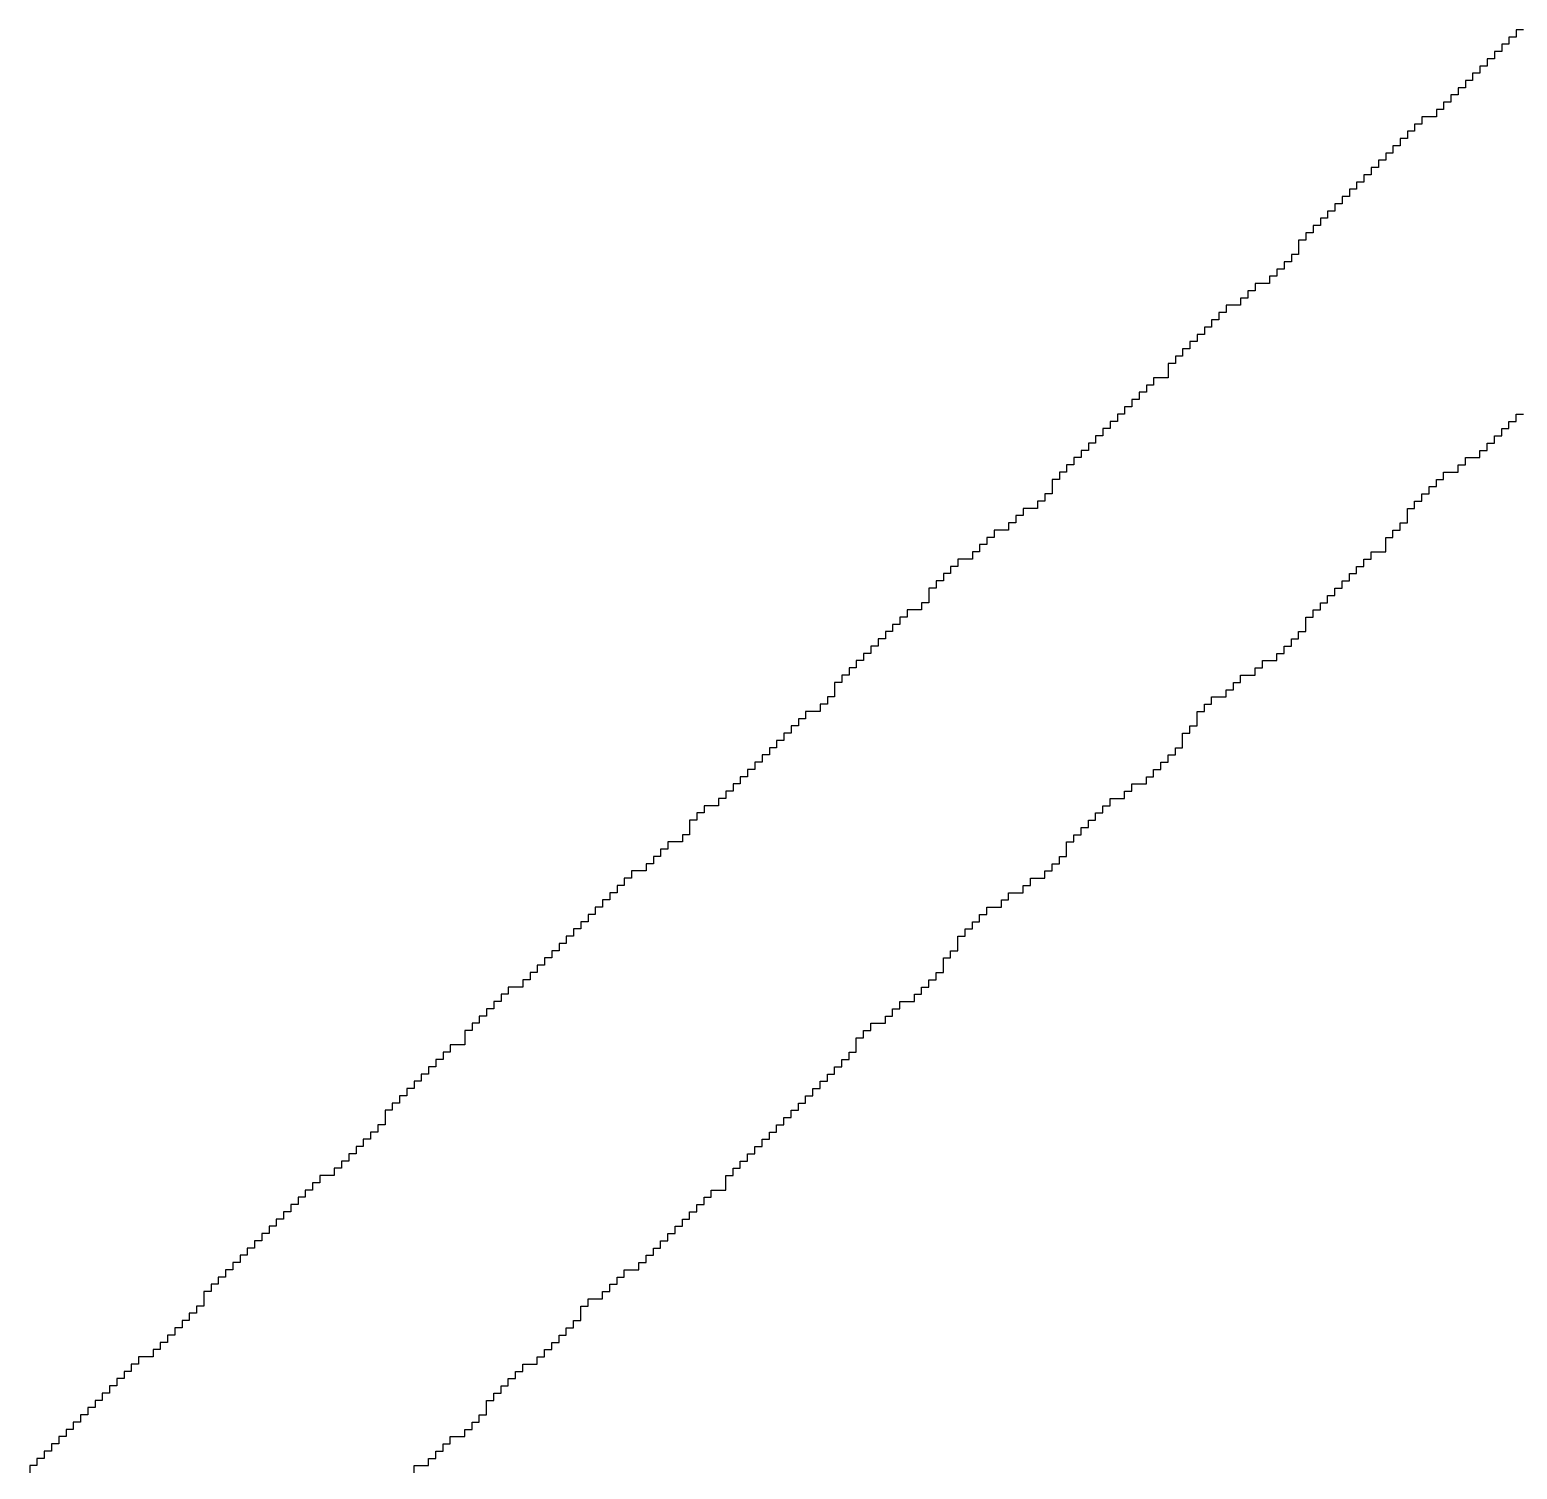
# Model space of a CAD drawing. Header units: millimetres. Extents: x 9.6 to 105, y 7.6 to 66.9.
# Drawn here: x 87.1982 to 87.4786, y 21.6391 to 21.9105 of the extents above; entities that cross this region are included whole.
import ezdxf

# ---------------------------------------------------------------- set-up
doc = ezdxf.new("R2010")
doc.units = ezdxf.units.MM
doc.layers.add('BottomOverlay', color=54, linetype='Continuous')

msp = doc.modelspace()

# ---------------------------------------------------------------- linework, layer by layer
at = {"layer": 'BottomOverlay'}
for p, q in [((87.47839, 21.90913), (87.47703, 21.90913)), ((87.47703, 21.90913), (87.47703, 21.90776)), ((87.47976, 21.9105), (87.47839, 21.9105)), ((87.47839, 21.9105), (87.47839, 21.90913)), ((87.47566, 21.9064), (87.47429, 21.9064)), ((87.47429, 21.9064), (87.47429, 21.90503)), ((87.47703, 21.90776), (87.47566, 21.90776)), ((87.47566, 21.90776), (87.47566, 21.9064)), ((87.47292, 21.90366), (87.47156, 21.90366)), ((87.47156, 21.90366), (87.47156, 21.9023)), ((87.47429, 21.90503), (87.47292, 21.90503)), ((87.47292, 21.90503), (87.47292, 21.90366)), ((87.47019, 21.90093), (87.46882, 21.90093)), ((87.46882, 21.90093), (87.46882, 21.89956)), ((87.47156, 21.9023), (87.47019, 21.9023)), ((87.47019, 21.9023), (87.47019, 21.90093)), ((87.46746, 21.8982), (87.46609, 21.8982)), ((87.46609, 21.8982), (87.46609, 21.89683)), ((87.46882, 21.89956), (87.46746, 21.89956)), ((87.46746, 21.89956), (87.46746, 21.8982)), ((87.46472, 21.89546), (87.46336, 21.89546)), ((87.46336, 21.89546), (87.46336, 21.89409)), ((87.46609, 21.89683), (87.46472, 21.89683)), ((87.46472, 21.89683), (87.46472, 21.89546)), ((87.45925, 21.89136), (87.45789, 21.89136)), ((87.45789, 21.89136), (87.45789, 21.88999)), ((87.46062, 21.89273), (87.45925, 21.89273)), ((87.45925, 21.89273), (87.45925, 21.89136)), ((87.46336, 21.89409), (87.46062, 21.89409)), ((87.46062, 21.89409), (87.46062, 21.89273)), ((87.45652, 21.88863), (87.45515, 21.88863)), ((87.45515, 21.88863), (87.45515, 21.88726)), ((87.45789, 21.88999), (87.45652, 21.88999)), ((87.45652, 21.88999), (87.45652, 21.88863)), ((87.45379, 21.88589), (87.45242, 21.88589)), ((87.45242, 21.88589), (87.45242, 21.88453)), ((87.45515, 21.88726), (87.45379, 21.88726)), ((87.45379, 21.88726), (87.45379, 21.88589)), ((87.45105, 21.88316), (87.44969, 21.88316)), ((87.44969, 21.88316), (87.44969, 21.88179)), ((87.45242, 21.88453), (87.45105, 21.88453)), ((87.45105, 21.88453), (87.45105, 21.88316)), ((87.44832, 21.88042), (87.44695, 21.88042)), ((87.44695, 21.88042), (87.44695, 21.87906)), ((87.44969, 21.88179), (87.44832, 21.88179)), ((87.44832, 21.88179), (87.44832, 21.88042)), ((87.44558, 21.87769), (87.44422, 21.87769)), ((87.44422, 21.87769), (87.44422, 21.87632)), ((87.44695, 21.87906), (87.44558, 21.87906)), ((87.44558, 21.87906), (87.44558, 21.87769)), ((87.44285, 21.87495), (87.44148, 21.87495)), ((87.44148, 21.87495), (87.44148, 21.87359)), ((87.44422, 21.87632), (87.44285, 21.87632)), ((87.44285, 21.87632), (87.44285, 21.87495)), ((87.44012, 21.87222), (87.43875, 21.87222)), ((87.43875, 21.87222), (87.43875, 21.87086)), ((87.44148, 21.87359), (87.44012, 21.87359)), ((87.44012, 21.87359), (87.44012, 21.87222)), ((87.43875, 21.87086), (87.43738, 21.87086)), ((87.43738, 21.87086), (87.43738, 21.86949)), ((87.43738, 21.86949), (87.43738, 21.86812)), ((87.43602, 21.86675), (87.43465, 21.86675)), ((87.43465, 21.86675), (87.43465, 21.86539)), ((87.43738, 21.86812), (87.43602, 21.86812)), ((87.43602, 21.86812), (87.43602, 21.86675)), ((87.43328, 21.86402), (87.43191, 21.86402)), ((87.43191, 21.86402), (87.43191, 21.86265)), ((87.43465, 21.86539), (87.43328, 21.86539)), ((87.43328, 21.86539), (87.43328, 21.86402)), ((87.42918, 21.86128), (87.42781, 21.86128)), ((87.42781, 21.86128), (87.42781, 21.85992)), ((87.43191, 21.86265), (87.42918, 21.86265)), ((87.42918, 21.86265), (87.42918, 21.86128)), ((87.42645, 21.85855), (87.42371, 21.85855)), ((87.42371, 21.85855), (87.42371, 21.85719)), ((87.42781, 21.85992), (87.42645, 21.85992)), ((87.42645, 21.85992), (87.42645, 21.85855)), ((87.42234, 21.85582), (87.42098, 21.85582)), ((87.42098, 21.85582), (87.42098, 21.85445)), ((87.42371, 21.85719), (87.42234, 21.85719)), ((87.42234, 21.85719), (87.42234, 21.85582)), ((87.41961, 21.85308), (87.41825, 21.85308)), ((87.41825, 21.85308), (87.41825, 21.85172)), ((87.42098, 21.85445), (87.41961, 21.85445)), ((87.41961, 21.85445), (87.41961, 21.85308)), ((87.41688, 21.85035), (87.41551, 21.85035)), ((87.41551, 21.85035), (87.41551, 21.84898)), ((87.41825, 21.85172), (87.41688, 21.85172)), ((87.41688, 21.85172), (87.41688, 21.85035)), ((87.41414, 21.84761), (87.41278, 21.84761)), ((87.41278, 21.84761), (87.41278, 21.84625)), ((87.41551, 21.84898), (87.41414, 21.84898)), ((87.41414, 21.84898), (87.41414, 21.84761)), ((87.41278, 21.84488), (87.41004, 21.84488)), ((87.41004, 21.84488), (87.41004, 21.84351)), ((87.41278, 21.84625), (87.41278, 21.84488)), ((87.40867, 21.84215), (87.40731, 21.84215)), ((87.40731, 21.84215), (87.40731, 21.84078)), ((87.41004, 21.84351), (87.40867, 21.84351)), ((87.40867, 21.84351), (87.40867, 21.84215)), ((87.40457, 21.83805), (87.40321, 21.83805)), ((87.40321, 21.83805), (87.40321, 21.83668)), ((87.40594, 21.83941), (87.40457, 21.83941)), ((87.40457, 21.83941), (87.40457, 21.83805)), ((87.40731, 21.84078), (87.40594, 21.84078)), ((87.40594, 21.84078), (87.40594, 21.83941)), ((87.47839, 21.83668), (87.47839, 21.83805)), ((87.47839, 21.83805), (87.47976, 21.83805)), ((87.40184, 21.83531), (87.40047, 21.83531)), ((87.40047, 21.83531), (87.40047, 21.83395)), ((87.40321, 21.83668), (87.40184, 21.83668)), ((87.40184, 21.83668), (87.40184, 21.83531)), ((87.47566, 21.83395), (87.47566, 21.83531)), ((87.47566, 21.83531), (87.47703, 21.83531)), ((87.47703, 21.83531), (87.47703, 21.83668)), ((87.47703, 21.83668), (87.47839, 21.83668)), ((87.39911, 21.83258), (87.39774, 21.83258)), ((87.39774, 21.83258), (87.39774, 21.83121)), ((87.40047, 21.83395), (87.39911, 21.83395)), ((87.39911, 21.83395), (87.39911, 21.83258)), ((87.47292, 21.83121), (87.47292, 21.83258)), ((87.47292, 21.83258), (87.47429, 21.83258)), ((87.47429, 21.83258), (87.47429, 21.83395)), ((87.47429, 21.83395), (87.47566, 21.83395)), ((87.39637, 21.82984), (87.395, 21.82984)), ((87.395, 21.82984), (87.395, 21.82848)), ((87.39774, 21.83121), (87.39637, 21.83121)), ((87.39637, 21.83121), (87.39637, 21.82984)), ((87.46882, 21.82848), (87.46882, 21.82984)), ((87.46882, 21.82984), (87.47156, 21.82984)), ((87.47156, 21.82984), (87.47156, 21.83121)), ((87.47156, 21.83121), (87.47292, 21.83121)), ((87.39364, 21.82711), (87.39227, 21.82711)), ((87.39227, 21.82711), (87.39227, 21.82574)), ((87.395, 21.82848), (87.39364, 21.82848)), ((87.39364, 21.82848), (87.39364, 21.82711)), ((87.46472, 21.82574), (87.46472, 21.82711)), ((87.46472, 21.82711), (87.46746, 21.82711)), ((87.46746, 21.82711), (87.46746, 21.82848)), ((87.46746, 21.82848), (87.46882, 21.82848)), ((87.39227, 21.82574), (87.3909, 21.82574)), ((87.3909, 21.82574), (87.3909, 21.82438)), ((87.3909, 21.82438), (87.3909, 21.82301)), ((87.46199, 21.82301), (87.46199, 21.82438)), ((87.46199, 21.82438), (87.46336, 21.82438)), ((87.46336, 21.82438), (87.46336, 21.82574)), ((87.46336, 21.82574), (87.46472, 21.82574)), ((87.38954, 21.82164), (87.38817, 21.82164)), ((87.38817, 21.82164), (87.38817, 21.82028)), ((87.3909, 21.82301), (87.38954, 21.82301)), ((87.38954, 21.82301), (87.38954, 21.82164)), ((87.45925, 21.82028), (87.45925, 21.82164)), ((87.45925, 21.82164), (87.46062, 21.82164)), ((87.46062, 21.82164), (87.46062, 21.82301)), ((87.46062, 21.82301), (87.46199, 21.82301)), ((87.38544, 21.81891), (87.38407, 21.81891)), ((87.38407, 21.81891), (87.38407, 21.81754)), ((87.38817, 21.82028), (87.38544, 21.82028)), ((87.38544, 21.82028), (87.38544, 21.81891)), ((87.45789, 21.81891), (87.45789, 21.82028)), ((87.45789, 21.82028), (87.45925, 21.82028)), ((87.45789, 21.81754), (87.45789, 21.81891)), ((87.3827, 21.81617), (87.37997, 21.81617)), ((87.37997, 21.81617), (87.37997, 21.81481)), ((87.38407, 21.81754), (87.3827, 21.81754)), ((87.3827, 21.81754), (87.3827, 21.81617)), ((87.45515, 21.81481), (87.45515, 21.81617)), ((87.45515, 21.81617), (87.45652, 21.81617)), ((87.45652, 21.81617), (87.45652, 21.81754)), ((87.45652, 21.81754), (87.45789, 21.81754)), ((87.3786, 21.81344), (87.37723, 21.81344)), ((87.37723, 21.81344), (87.37723, 21.81207)), ((87.37997, 21.81481), (87.3786, 21.81481)), ((87.3786, 21.81481), (87.3786, 21.81344)), ((87.45379, 21.81344), (87.45379, 21.81481)), ((87.45379, 21.81481), (87.45515, 21.81481)), ((87.45379, 21.81207), (87.45379, 21.81344)), ((87.37587, 21.81071), (87.37313, 21.81071)), ((87.37313, 21.81071), (87.37313, 21.80934)), ((87.37723, 21.81207), (87.37587, 21.81207)), ((87.37587, 21.81207), (87.37587, 21.81071)), ((87.44969, 21.80934), (87.44969, 21.81071)), ((87.44969, 21.81071), (87.45105, 21.81071)), ((87.45105, 21.81071), (87.45105, 21.81207)), ((87.45105, 21.81207), (87.45379, 21.81207)), ((87.37177, 21.80797), (87.3704, 21.80797)), ((87.3704, 21.80797), (87.3704, 21.80661)), ((87.37313, 21.80934), (87.37177, 21.80934)), ((87.37177, 21.80934), (87.37177, 21.80797)), ((87.44695, 21.80661), (87.44695, 21.80797)), ((87.44695, 21.80797), (87.44832, 21.80797)), ((87.44832, 21.80797), (87.44832, 21.80934)), ((87.44832, 21.80934), (87.44969, 21.80934)), ((87.36903, 21.80524), (87.36766, 21.80524)), ((87.36766, 21.80524), (87.36766, 21.80387)), ((87.3704, 21.80661), (87.36903, 21.80661)), ((87.36903, 21.80661), (87.36903, 21.80524)), ((87.44422, 21.80387), (87.44422, 21.80524)), ((87.44422, 21.80524), (87.44558, 21.80524)), ((87.44558, 21.80524), (87.44558, 21.80661)), ((87.44558, 21.80661), (87.44695, 21.80661)), ((87.36766, 21.8025), (87.3663, 21.8025)), ((87.3663, 21.8025), (87.3663, 21.80114)), ((87.36766, 21.80387), (87.36766, 21.8025)), ((87.44148, 21.80114), (87.44148, 21.8025)), ((87.44148, 21.8025), (87.44285, 21.8025)), ((87.44285, 21.8025), (87.44285, 21.80387)), ((87.44285, 21.80387), (87.44422, 21.80387)), ((87.36356, 21.79977), (87.3622, 21.79977)), ((87.3622, 21.79977), (87.3622, 21.7984)), ((87.3663, 21.80114), (87.36356, 21.80114)), ((87.36356, 21.80114), (87.36356, 21.79977)), ((87.43875, 21.7984), (87.43875, 21.79977)), ((87.43875, 21.79977), (87.44012, 21.79977)), ((87.44012, 21.79977), (87.44012, 21.80114)), ((87.44012, 21.80114), (87.44148, 21.80114)), ((87.36083, 21.79704), (87.35946, 21.79704)), ((87.35946, 21.79704), (87.35946, 21.79567)), ((87.3622, 21.7984), (87.36083, 21.7984)), ((87.36083, 21.7984), (87.36083, 21.79704)), ((87.43738, 21.79567), (87.43738, 21.79704)), ((87.43738, 21.79704), (87.43875, 21.79704)), ((87.43875, 21.79704), (87.43875, 21.7984)), ((87.3581, 21.7943), (87.35673, 21.7943)), ((87.35673, 21.7943), (87.35673, 21.79294)), ((87.35946, 21.79567), (87.3581, 21.79567)), ((87.3581, 21.79567), (87.3581, 21.7943)), ((87.43465, 21.79294), (87.43465, 21.7943)), ((87.43465, 21.7943), (87.43602, 21.7943)), ((87.43602, 21.7943), (87.43602, 21.79567)), ((87.43602, 21.79567), (87.43738, 21.79567)), ((87.35536, 21.79157), (87.35399, 21.79157)), ((87.35399, 21.79157), (87.35399, 21.7902)), ((87.35673, 21.79294), (87.35536, 21.79294)), ((87.35536, 21.79294), (87.35536, 21.79157)), ((87.43055, 21.7902), (87.43055, 21.79157)), ((87.43055, 21.79157), (87.43328, 21.79157)), ((87.43328, 21.79157), (87.43328, 21.79294)), ((87.43328, 21.79294), (87.43465, 21.79294)), ((87.35263, 21.78883), (87.35126, 21.78883)), ((87.35126, 21.78883), (87.35126, 21.78747)), ((87.35399, 21.7902), (87.35263, 21.7902)), ((87.35263, 21.7902), (87.35263, 21.78883)), ((87.42645, 21.78747), (87.42645, 21.78883)), ((87.42645, 21.78883), (87.42918, 21.78883)), ((87.42918, 21.78883), (87.42918, 21.7902)), ((87.42918, 21.7902), (87.43055, 21.7902)), ((87.35126, 21.78747), (87.34989, 21.78747)), ((87.34989, 21.78747), (87.34989, 21.7861)), ((87.34989, 21.7861), (87.34989, 21.78473)), ((87.42371, 21.78473), (87.42371, 21.7861)), ((87.42371, 21.7861), (87.42508, 21.7861)), ((87.42508, 21.7861), (87.42508, 21.78747)), ((87.42508, 21.78747), (87.42645, 21.78747)), ((87.34716, 21.782), (87.34443, 21.782)), ((87.34443, 21.782), (87.34443, 21.78063)), ((87.34853, 21.78337), (87.34716, 21.78337)), ((87.34716, 21.78337), (87.34716, 21.782)), ((87.34989, 21.78473), (87.34853, 21.78473)), ((87.34853, 21.78473), (87.34853, 21.78337)), ((87.41825, 21.78063), (87.41825, 21.782)), ((87.41825, 21.782), (87.41961, 21.782)), ((87.41961, 21.782), (87.41961, 21.78337)), ((87.41961, 21.78337), (87.42098, 21.78337)), ((87.42098, 21.78337), (87.42098, 21.78473)), ((87.42098, 21.78473), (87.42371, 21.78473)), ((87.34306, 21.77927), (87.34169, 21.77927)), ((87.34169, 21.77927), (87.34169, 21.7779)), ((87.34443, 21.78063), (87.34306, 21.78063)), ((87.34306, 21.78063), (87.34306, 21.77927)), ((87.41688, 21.7779), (87.41688, 21.77927)), ((87.41688, 21.77927), (87.41825, 21.77927)), ((87.41825, 21.77927), (87.41825, 21.78063)), ((87.34032, 21.77653), (87.33896, 21.77653)), ((87.33896, 21.77653), (87.33896, 21.77516)), ((87.34169, 21.7779), (87.34032, 21.7779)), ((87.34032, 21.7779), (87.34032, 21.77653)), ((87.41551, 21.77653), (87.41551, 21.7779)), ((87.41551, 21.7779), (87.41688, 21.7779)), ((87.41551, 21.77516), (87.41551, 21.77653)), ((87.33759, 21.7738), (87.33622, 21.7738)), ((87.33622, 21.7738), (87.33622, 21.77243)), ((87.33896, 21.77516), (87.33759, 21.77516)), ((87.33759, 21.77516), (87.33759, 21.7738)), ((87.41278, 21.77243), (87.41278, 21.7738)), ((87.41278, 21.7738), (87.41414, 21.7738)), ((87.41414, 21.7738), (87.41414, 21.77516)), ((87.41414, 21.77516), (87.41551, 21.77516)), ((87.33486, 21.77106), (87.33349, 21.77106)), ((87.33349, 21.77106), (87.33349, 21.76969)), ((87.33622, 21.77243), (87.33486, 21.77243)), ((87.33486, 21.77243), (87.33486, 21.77106)), ((87.41004, 21.76969), (87.41004, 21.77106)), ((87.41004, 21.77106), (87.41141, 21.77106)), ((87.41141, 21.77106), (87.41141, 21.77243)), ((87.41141, 21.77243), (87.41278, 21.77243)), ((87.33212, 21.76833), (87.33075, 21.76833)), ((87.33075, 21.76833), (87.33075, 21.76696)), ((87.33349, 21.76969), (87.33212, 21.76969)), ((87.33212, 21.76969), (87.33212, 21.76833)), ((87.40594, 21.76696), (87.40594, 21.76833)), ((87.40594, 21.76833), (87.40867, 21.76833)), ((87.40867, 21.76833), (87.40867, 21.76969)), ((87.40867, 21.76969), (87.41004, 21.76969)), ((87.32939, 21.7656), (87.32802, 21.7656)), ((87.32802, 21.7656), (87.32802, 21.76423)), ((87.33075, 21.76696), (87.32939, 21.76696)), ((87.32939, 21.76696), (87.32939, 21.7656)), ((87.40184, 21.76423), (87.40184, 21.7656)), ((87.40184, 21.7656), (87.40457, 21.7656)), ((87.40457, 21.7656), (87.40457, 21.76696)), ((87.40457, 21.76696), (87.40594, 21.76696)), ((87.32529, 21.76286), (87.32392, 21.76286)), ((87.32392, 21.76286), (87.32392, 21.76149)), ((87.32802, 21.76423), (87.32529, 21.76423)), ((87.32529, 21.76423), (87.32529, 21.76286)), ((87.39911, 21.76149), (87.39911, 21.76286)), ((87.39911, 21.76286), (87.40047, 21.76286)), ((87.40047, 21.76286), (87.40047, 21.76423)), ((87.40047, 21.76423), (87.40184, 21.76423)), ((87.32392, 21.76149), (87.32255, 21.76149)), ((87.32255, 21.76149), (87.32255, 21.76013)), ((87.32255, 21.76013), (87.32255, 21.75876)), ((87.39637, 21.75876), (87.39637, 21.76013)), ((87.39637, 21.76013), (87.39774, 21.76013)), ((87.39774, 21.76013), (87.39774, 21.76149)), ((87.39774, 21.76149), (87.39911, 21.76149)), ((87.32119, 21.75739), (87.31845, 21.75739)), ((87.31845, 21.75739), (87.31845, 21.75602)), ((87.32255, 21.75876), (87.32119, 21.75876)), ((87.32119, 21.75876), (87.32119, 21.75739)), ((87.39364, 21.75602), (87.39364, 21.75739)), ((87.39364, 21.75739), (87.395, 21.75739)), ((87.395, 21.75739), (87.395, 21.75876)), ((87.395, 21.75876), (87.39637, 21.75876)), ((87.31708, 21.75466), (87.31572, 21.75466)), ((87.31572, 21.75466), (87.31572, 21.75329)), ((87.31845, 21.75602), (87.31708, 21.75602)), ((87.31708, 21.75602), (87.31708, 21.75466)), ((87.39227, 21.75329), (87.39227, 21.75466)), ((87.39227, 21.75466), (87.39364, 21.75466)), ((87.39364, 21.75466), (87.39364, 21.75602)), ((87.31435, 21.75192), (87.31162, 21.75192)), ((87.31162, 21.75192), (87.31162, 21.75056)), ((87.31572, 21.75329), (87.31435, 21.75329)), ((87.31435, 21.75329), (87.31435, 21.75192)), ((87.38954, 21.75056), (87.38954, 21.75192)), ((87.38954, 21.75192), (87.3909, 21.75192)), ((87.3909, 21.75192), (87.3909, 21.75329)), ((87.3909, 21.75329), (87.39227, 21.75329)), ((87.31025, 21.74919), (87.30888, 21.74919)), ((87.30888, 21.74919), (87.30888, 21.74782)), ((87.31162, 21.75056), (87.31025, 21.75056)), ((87.31025, 21.75056), (87.31025, 21.74919)), ((87.38544, 21.74782), (87.38544, 21.74919)), ((87.38544, 21.74919), (87.3868, 21.74919)), ((87.3868, 21.74919), (87.3868, 21.75056)), ((87.3868, 21.75056), (87.38954, 21.75056)), ((87.30752, 21.74646), (87.30615, 21.74646)), ((87.30615, 21.74646), (87.30615, 21.74509)), ((87.30888, 21.74782), (87.30752, 21.74782)), ((87.30752, 21.74782), (87.30752, 21.74646)), ((87.38133, 21.74509), (87.38133, 21.74646)), ((87.38133, 21.74646), (87.3827, 21.74646)), ((87.3827, 21.74646), (87.3827, 21.74782)), ((87.3827, 21.74782), (87.38544, 21.74782)), ((87.30478, 21.74372), (87.30341, 21.74372)), ((87.30341, 21.74372), (87.30341, 21.74235)), ((87.30615, 21.74509), (87.30478, 21.74509)), ((87.30478, 21.74509), (87.30478, 21.74372)), ((87.37723, 21.74235), (87.37723, 21.74372)), ((87.37723, 21.74372), (87.3786, 21.74372)), ((87.3786, 21.74372), (87.3786, 21.74509)), ((87.3786, 21.74509), (87.38133, 21.74509)), ((87.30205, 21.74099), (87.30068, 21.74099)), ((87.30068, 21.74099), (87.30068, 21.73962)), ((87.30341, 21.74235), (87.30205, 21.74235)), ((87.30205, 21.74235), (87.30205, 21.74099)), ((87.3745, 21.73962), (87.3745, 21.74099)), ((87.3745, 21.74099), (87.37587, 21.74099)), ((87.37587, 21.74099), (87.37587, 21.74235)), ((87.37587, 21.74235), (87.37723, 21.74235)), ((87.29931, 21.73825), (87.29795, 21.73825)), ((87.29795, 21.73825), (87.29795, 21.73689)), ((87.30068, 21.73962), (87.29931, 21.73962)), ((87.29931, 21.73962), (87.29931, 21.73825)), ((87.37313, 21.73825), (87.37313, 21.73962)), ((87.37313, 21.73962), (87.3745, 21.73962)), ((87.37313, 21.73689), (87.37313, 21.73825)), ((87.29658, 21.73552), (87.29521, 21.73552)), ((87.29521, 21.73552), (87.29521, 21.73415)), ((87.29795, 21.73689), (87.29658, 21.73689)), ((87.29658, 21.73689), (87.29658, 21.73552)), ((87.3704, 21.73415), (87.3704, 21.73552)), ((87.3704, 21.73552), (87.37177, 21.73552)), ((87.37177, 21.73552), (87.37177, 21.73689)), ((87.37177, 21.73689), (87.37313, 21.73689)), ((87.29385, 21.73279), (87.29248, 21.73279)), ((87.29248, 21.73279), (87.29248, 21.73142)), ((87.29521, 21.73415), (87.29385, 21.73415)), ((87.29385, 21.73415), (87.29385, 21.73279)), ((87.36903, 21.73142), (87.36903, 21.73279)), ((87.36903, 21.73279), (87.3704, 21.73279)), ((87.3704, 21.73279), (87.3704, 21.73415)), ((87.28838, 21.72869), (87.28701, 21.72869)), ((87.28701, 21.72869), (87.28701, 21.72732)), ((87.29111, 21.73005), (87.28838, 21.73005)), ((87.28838, 21.73005), (87.28838, 21.72869)), ((87.29248, 21.73142), (87.29111, 21.73142)), ((87.29111, 21.73142), (87.29111, 21.73005)), ((87.36493, 21.72732), (87.36493, 21.72869)), ((87.36493, 21.72869), (87.3663, 21.72869)), ((87.3663, 21.72869), (87.3663, 21.73005)), ((87.3663, 21.73005), (87.36766, 21.73005)), ((87.36766, 21.73005), (87.36766, 21.73142)), ((87.36766, 21.73142), (87.36903, 21.73142)), ((87.28564, 21.72595), (87.28428, 21.72595)), ((87.28428, 21.72595), (87.28428, 21.72458)), ((87.28701, 21.72732), (87.28564, 21.72732)), ((87.28564, 21.72732), (87.28564, 21.72595)), ((87.36083, 21.72458), (87.36083, 21.72595)), ((87.36083, 21.72595), (87.3622, 21.72595)), ((87.3622, 21.72595), (87.3622, 21.72732)), ((87.3622, 21.72732), (87.36493, 21.72732)), ((87.28291, 21.72322), (87.28154, 21.72322)), ((87.28154, 21.72322), (87.28154, 21.72185)), ((87.28428, 21.72458), (87.28291, 21.72458)), ((87.28291, 21.72458), (87.28291, 21.72322)), ((87.35673, 21.72185), (87.35673, 21.72322)), ((87.35673, 21.72322), (87.35946, 21.72322)), ((87.35946, 21.72322), (87.35946, 21.72458)), ((87.35946, 21.72458), (87.36083, 21.72458)), ((87.28154, 21.72185), (87.28018, 21.72185)), ((87.28018, 21.72185), (87.28018, 21.72048)), ((87.28018, 21.72048), (87.28018, 21.71912)), ((87.35399, 21.71912), (87.35399, 21.72048)), ((87.35399, 21.72048), (87.35536, 21.72048)), ((87.35536, 21.72048), (87.35536, 21.72185)), ((87.35536, 21.72185), (87.35673, 21.72185)), ((87.27744, 21.71775), (87.27607, 21.71775)), ((87.27607, 21.71775), (87.27607, 21.71638)), ((87.28018, 21.71912), (87.27744, 21.71912)), ((87.27744, 21.71912), (87.27744, 21.71775)), ((87.35263, 21.71638), (87.35263, 21.71775)), ((87.35263, 21.71775), (87.35399, 21.71775)), ((87.35399, 21.71775), (87.35399, 21.71912)), ((87.27471, 21.71502), (87.27334, 21.71502)), ((87.27334, 21.71502), (87.27334, 21.71365)), ((87.27607, 21.71638), (87.27471, 21.71638)), ((87.27471, 21.71638), (87.27471, 21.71502)), ((87.34989, 21.71365), (87.34989, 21.71502)), ((87.34989, 21.71502), (87.35126, 21.71502)), ((87.35126, 21.71502), (87.35126, 21.71638)), ((87.35126, 21.71638), (87.35263, 21.71638)), ((87.27197, 21.71228), (87.27061, 21.71228)), ((87.27061, 21.71228), (87.27061, 21.71091)), ((87.27334, 21.71365), (87.27197, 21.71365)), ((87.27197, 21.71365), (87.27197, 21.71228)), ((87.34716, 21.71091), (87.34716, 21.71228)), ((87.34716, 21.71228), (87.34853, 21.71228)), ((87.34853, 21.71228), (87.34853, 21.71365)), ((87.34853, 21.71365), (87.34989, 21.71365)), ((87.26924, 21.70955), (87.26787, 21.70955)), ((87.26787, 21.70955), (87.26787, 21.70818)), ((87.27061, 21.71091), (87.26924, 21.71091)), ((87.26924, 21.71091), (87.26924, 21.70955)), ((87.34443, 21.70818), (87.34443, 21.70955)), ((87.34443, 21.70955), (87.34579, 21.70955)), ((87.34579, 21.70955), (87.34579, 21.71091)), ((87.34579, 21.71091), (87.34716, 21.71091)), ((87.26651, 21.70681), (87.26514, 21.70681)), ((87.26514, 21.70681), (87.26514, 21.70545)), ((87.26787, 21.70818), (87.26651, 21.70818)), ((87.26651, 21.70818), (87.26651, 21.70681)), ((87.34169, 21.70545), (87.34169, 21.70681)), ((87.34169, 21.70681), (87.34306, 21.70681)), ((87.34306, 21.70681), (87.34306, 21.70818)), ((87.34306, 21.70818), (87.34443, 21.70818)), ((87.26514, 21.70408), (87.26377, 21.70408)), ((87.26377, 21.70408), (87.26377, 21.70271)), ((87.26514, 21.70545), (87.26514, 21.70408)), ((87.33896, 21.70271), (87.33896, 21.70408)), ((87.33896, 21.70408), (87.34032, 21.70408)), ((87.34032, 21.70408), (87.34032, 21.70545)), ((87.34032, 21.70545), (87.34169, 21.70545)), ((87.2624, 21.70135), (87.26104, 21.70135)), ((87.26104, 21.70135), (87.26104, 21.69998)), ((87.26377, 21.70271), (87.2624, 21.70271)), ((87.2624, 21.70271), (87.2624, 21.70135)), ((87.33622, 21.69998), (87.33622, 21.70135)), ((87.33622, 21.70135), (87.33759, 21.70135)), ((87.33759, 21.70135), (87.33759, 21.70271)), ((87.33759, 21.70271), (87.33896, 21.70271)), ((87.25967, 21.69861), (87.2583, 21.69861)), ((87.2583, 21.69861), (87.2583, 21.69724)), ((87.26104, 21.69998), (87.25967, 21.69998)), ((87.25967, 21.69998), (87.25967, 21.69861)), ((87.33349, 21.69724), (87.33349, 21.69861)), ((87.33349, 21.69861), (87.33486, 21.69861)), ((87.33486, 21.69861), (87.33486, 21.69998)), ((87.33486, 21.69998), (87.33622, 21.69998)), ((87.25694, 21.69588), (87.25557, 21.69588)), ((87.25557, 21.69588), (87.25557, 21.69451)), ((87.2583, 21.69724), (87.25694, 21.69724)), ((87.25694, 21.69724), (87.25694, 21.69588)), ((87.33075, 21.69451), (87.33075, 21.69588)), ((87.33075, 21.69588), (87.33212, 21.69588)), ((87.33212, 21.69588), (87.33212, 21.69724)), ((87.33212, 21.69724), (87.33349, 21.69724)), ((87.25284, 21.69314), (87.25147, 21.69314)), ((87.25147, 21.69314), (87.25147, 21.69178)), ((87.25557, 21.69451), (87.25284, 21.69451)), ((87.25284, 21.69451), (87.25284, 21.69314)), ((87.32939, 21.69314), (87.32939, 21.69451)), ((87.32939, 21.69451), (87.33075, 21.69451)), ((87.32939, 21.69178), (87.32939, 21.69314)), ((87.2501, 21.69041), (87.24873, 21.69041)), ((87.24873, 21.69041), (87.24873, 21.68904)), ((87.25147, 21.69178), (87.2501, 21.69178)), ((87.2501, 21.69178), (87.2501, 21.69041)), ((87.32529, 21.68904), (87.32529, 21.69041)), ((87.32529, 21.69041), (87.32665, 21.69041)), ((87.32665, 21.69041), (87.32665, 21.69178)), ((87.32665, 21.69178), (87.32939, 21.69178)), ((87.24737, 21.68768), (87.246, 21.68768)), ((87.246, 21.68768), (87.246, 21.68631)), ((87.24873, 21.68904), (87.24737, 21.68904)), ((87.24737, 21.68904), (87.24737, 21.68768)), ((87.32255, 21.68631), (87.32255, 21.68768)), ((87.32255, 21.68768), (87.32392, 21.68768)), ((87.32392, 21.68768), (87.32392, 21.68904)), ((87.32392, 21.68904), (87.32529, 21.68904)), ((87.24463, 21.68494), (87.24327, 21.68494)), ((87.24327, 21.68494), (87.24327, 21.68357)), ((87.246, 21.68631), (87.24463, 21.68631)), ((87.24463, 21.68631), (87.24463, 21.68494)), ((87.31982, 21.68357), (87.31982, 21.68494)), ((87.31982, 21.68494), (87.32119, 21.68494)), ((87.32119, 21.68494), (87.32119, 21.68631)), ((87.32119, 21.68631), (87.32255, 21.68631)), ((87.2419, 21.68221), (87.24053, 21.68221)), ((87.24053, 21.68221), (87.24053, 21.68084)), ((87.24327, 21.68357), (87.2419, 21.68357)), ((87.2419, 21.68357), (87.2419, 21.68221)), ((87.31708, 21.68084), (87.31708, 21.68221)), ((87.31708, 21.68221), (87.31845, 21.68221)), ((87.31845, 21.68221), (87.31845, 21.68357)), ((87.31845, 21.68357), (87.31982, 21.68357)), ((87.23917, 21.67947), (87.2378, 21.67947)), ((87.2378, 21.67947), (87.2378, 21.6781)), ((87.24053, 21.68084), (87.23917, 21.68084)), ((87.23917, 21.68084), (87.23917, 21.67947)), ((87.31435, 21.6781), (87.31435, 21.67947)), ((87.31435, 21.67947), (87.31572, 21.67947)), ((87.31572, 21.67947), (87.31572, 21.68084)), ((87.31572, 21.68084), (87.31708, 21.68084)), ((87.23506, 21.67537), (87.2337, 21.67537)), ((87.2337, 21.67537), (87.2337, 21.67401)), ((87.23643, 21.67674), (87.23506, 21.67674)), ((87.23506, 21.67674), (87.23506, 21.67537)), ((87.2378, 21.6781), (87.23643, 21.6781)), ((87.23643, 21.6781), (87.23643, 21.67674)), ((87.30888, 21.67401), (87.30888, 21.67537)), ((87.30888, 21.67537), (87.31025, 21.67537)), ((87.31025, 21.67537), (87.31025, 21.67674)), ((87.31025, 21.67674), (87.31299, 21.67674)), ((87.31299, 21.67674), (87.31299, 21.6781)), ((87.31299, 21.6781), (87.31435, 21.6781)), ((87.23233, 21.67264), (87.23096, 21.67264)), ((87.23096, 21.67264), (87.23096, 21.67127)), ((87.2337, 21.67401), (87.23233, 21.67401)), ((87.23233, 21.67401), (87.23233, 21.67264)), ((87.30615, 21.67127), (87.30615, 21.67264)), ((87.30615, 21.67264), (87.30752, 21.67264)), ((87.30752, 21.67264), (87.30752, 21.67401)), ((87.30752, 21.67401), (87.30888, 21.67401)), ((87.23096, 21.6699), (87.2296, 21.6699)), ((87.2296, 21.6699), (87.2296, 21.66854)), ((87.23096, 21.67127), (87.23096, 21.6699)), ((87.30205, 21.66854), (87.30205, 21.6699)), ((87.30205, 21.6699), (87.30341, 21.6699)), ((87.30341, 21.6699), (87.30341, 21.67127)), ((87.30341, 21.67127), (87.30615, 21.67127)), ((87.22823, 21.66717), (87.22686, 21.66717)), ((87.22686, 21.66717), (87.22686, 21.6658)), ((87.2296, 21.66854), (87.22823, 21.66854)), ((87.22823, 21.66854), (87.22823, 21.66717)), ((87.30068, 21.6658), (87.30068, 21.66717)), ((87.30068, 21.66717), (87.30205, 21.66717)), ((87.30205, 21.66717), (87.30205, 21.66854)), ((87.22549, 21.66443), (87.22413, 21.66443)), ((87.22413, 21.66443), (87.22413, 21.66307)), ((87.22686, 21.6658), (87.22549, 21.6658)), ((87.22549, 21.6658), (87.22549, 21.66443)), ((87.29795, 21.66307), (87.29795, 21.66443)), ((87.29795, 21.66443), (87.29931, 21.66443)), ((87.29931, 21.66443), (87.29931, 21.6658)), ((87.29931, 21.6658), (87.30068, 21.6658)), ((87.22276, 21.6617), (87.2214, 21.6617)), ((87.2214, 21.6617), (87.2214, 21.66034)), ((87.22413, 21.66307), (87.22276, 21.66307)), ((87.22276, 21.66307), (87.22276, 21.6617)), ((87.29521, 21.66034), (87.29521, 21.6617)), ((87.29521, 21.6617), (87.29658, 21.6617)), ((87.29658, 21.6617), (87.29658, 21.66307)), ((87.29658, 21.66307), (87.29795, 21.66307)), ((87.21866, 21.65897), (87.21729, 21.65897)), ((87.21729, 21.65897), (87.21729, 21.6576)), ((87.2214, 21.66034), (87.21866, 21.66034)), ((87.21866, 21.66034), (87.21866, 21.65897)), ((87.29111, 21.6576), (87.29111, 21.65897)), ((87.29111, 21.65897), (87.29385, 21.65897)), ((87.29385, 21.65897), (87.29385, 21.66034)), ((87.29385, 21.66034), (87.29521, 21.66034)), ((87.21593, 21.65623), (87.21456, 21.65623)), ((87.21456, 21.65623), (87.21456, 21.65487)), ((87.21729, 21.6576), (87.21593, 21.6576)), ((87.21593, 21.6576), (87.21593, 21.65623)), ((87.28838, 21.65487), (87.28838, 21.65623)), ((87.28838, 21.65623), (87.28974, 21.65623)), ((87.28974, 21.65623), (87.28974, 21.6576)), ((87.28974, 21.6576), (87.29111, 21.6576)), ((87.21319, 21.6535), (87.21182, 21.6535)), ((87.21182, 21.6535), (87.21182, 21.65213)), ((87.21456, 21.65487), (87.21319, 21.65487)), ((87.21319, 21.65487), (87.21319, 21.6535)), ((87.28564, 21.65213), (87.28564, 21.6535)), ((87.28564, 21.6535), (87.28701, 21.6535)), ((87.28701, 21.6535), (87.28701, 21.65487)), ((87.28701, 21.65487), (87.28838, 21.65487)), ((87.21046, 21.65076), (87.20909, 21.65076)), ((87.20909, 21.65076), (87.20909, 21.6494)), ((87.21182, 21.65213), (87.21046, 21.65213)), ((87.21046, 21.65213), (87.21046, 21.65076)), ((87.28428, 21.65076), (87.28428, 21.65213)), ((87.28428, 21.65213), (87.28564, 21.65213)), ((87.28428, 21.6494), (87.28428, 21.65076)), ((87.20772, 21.64803), (87.20636, 21.64803)), ((87.20636, 21.64803), (87.20636, 21.64666)), ((87.20909, 21.6494), (87.20772, 21.6494)), ((87.20772, 21.6494), (87.20772, 21.64803)), ((87.28154, 21.64666), (87.28154, 21.64803)), ((87.28154, 21.64803), (87.28291, 21.64803)), ((87.28291, 21.64803), (87.28291, 21.6494)), ((87.28291, 21.6494), (87.28428, 21.6494)), ((87.20499, 21.6453), (87.20362, 21.6453)), ((87.20362, 21.6453), (87.20362, 21.64393)), ((87.20636, 21.64666), (87.20499, 21.64666)), ((87.20499, 21.64666), (87.20499, 21.6453)), ((87.27744, 21.64393), (87.27744, 21.6453)), ((87.27744, 21.6453), (87.28018, 21.6453)), ((87.28018, 21.6453), (87.28018, 21.64666)), ((87.28018, 21.64666), (87.28154, 21.64666)), ((87.20226, 21.64256), (87.20089, 21.64256)), ((87.20089, 21.64256), (87.20089, 21.6412)), ((87.20362, 21.64393), (87.20226, 21.64393)), ((87.20226, 21.64393), (87.20226, 21.64256)), ((87.27471, 21.6412), (87.27471, 21.64256)), ((87.27471, 21.64256), (87.27607, 21.64256)), ((87.27607, 21.64256), (87.27607, 21.64393)), ((87.27607, 21.64393), (87.27744, 21.64393)), ((87.19952, 21.63983), (87.19815, 21.63983)), ((87.19815, 21.63983), (87.19815, 21.63846)), ((87.20089, 21.6412), (87.19952, 21.6412)), ((87.19952, 21.6412), (87.19952, 21.63983)), ((87.27061, 21.63846), (87.27061, 21.63983)), ((87.27061, 21.63983), (87.27334, 21.63983)), ((87.27334, 21.63983), (87.27334, 21.6412)), ((87.27334, 21.6412), (87.27471, 21.6412))]:
    msp.add_line(p, q, dxfattribs=at)

doc.saveas('drawing.dxf')
